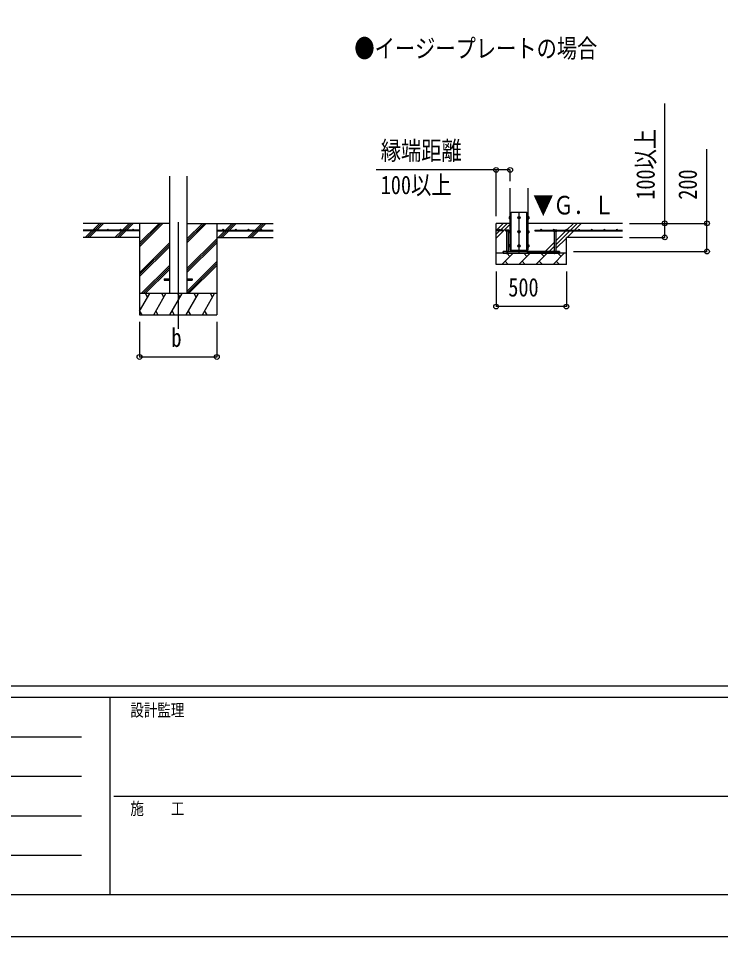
# Model space of a CAD drawing. Units: millimetres, scale not verified. Extents: x -16820 to 16820, y -11880 to 11880.
# Drawn here: x -5870 to -874, y -11880 to -5350 of the extents above; entities that cross this region are included whole.
import ezdxf
from ezdxf.enums import TextEntityAlignment as Align

# ---------------------------------------------------------------- set-up
doc = ezdxf.new("R2010")
doc.units = ezdxf.units.MM
doc.header["$LTSCALE"] = 50
for name, color, linetype in [('0-2_USER1', 3, 'Continuous'), ('0-4_YKK_12', 2, 'Continuous'), ('0-5_YKK_13', 4, 'Continuous'), ('0-6_YKK_A1', 4, 'Continuous'), ('0-7_YKK_D', 6, 'Continuous'), ('0-8_YKK_ZWAK', 7, 'Continuous')]:
    doc.layers.add(name, color=color, linetype=linetype)
doc.styles.add('ＭＳ ゴシック', font='')
doc.styles.get('ＭＳ ゴシック').set_extended_font_data('MS Gothic')

msp = doc.modelspace()

# ---------------------------------------------------------------- linework, layer by layer
at = {"layer": '0-4_YKK_12'}
for p, q in [((-2308.42, -6725.5), (-2308.42, -7025.5)), ((-4732.92, -6798.79), (-4732.92, -7558))]:
    msp.add_line(p, q, dxfattribs=at)
at = {"layer": '0-5_YKK_13'}
for p, q in [((-2379.12, -6761.51), (-2378.54, -6760.51)), ((-2379.12, -6761.51), (-2379.12, -6774.5)), ((-2379.12, -6774.5), (-2378.54, -6775.51)), ((-2373.62, -6760.51), (-2378.54, -6760.51)), ((-2373.62, -6764.25), (-2378.54, -6764.25)), ((-2373.62, -6771.75), (-2378.54, -6771.75)), ((-2373.62, -6775.51), (-2378.54, -6775.51)), ((-2373.62, -6760.51), (-2373.62, -6775.51)), ((-2372.02, -6760.96), (-2373.62, -6760.96)), ((-2373.62, -6767.5), (-2373.62, -6760.96)), ((-2373.62, -6767.5), (-2372.02, -6767.5)), ((-2373.62, -6768.5), (-2372.02, -6768.5)), ((-2373.62, -6775.05), (-2373.62, -6768.5)), ((-2373.62, -6775.05), (-2372.02, -6775.05)), ((-2372.02, -6767.5), (-2372.02, -6760.96)), ((-2372.02, -6775.05), (-2372.02, -6768.5)), ((-2364.42, -6998), (-2364.42, -6728)), ((-2364.42, -6728), (-2252.42, -6728)), ((-2252.42, -6998), (-2252.42, -6728)), ((-2244.82, -6760.95), (-2243.22, -6760.95)), ((-2244.82, -6767.5), (-2244.82, -6760.95)), ((-2243.22, -6767.5), (-2244.82, -6767.5)), ((-2243.22, -6768.5), (-2244.82, -6768.5)), ((-2244.82, -6775.05), (-2244.82, -6768.5)), ((-2243.22, -6775.05), (-2244.82, -6775.05)), ((-2243.22, -6760.49), (-2238.3, -6760.49)), ((-2243.22, -6760.49), (-2243.22, -6775.51)), ((-2243.22, -6767.5), (-2243.22, -6760.95)), ((-2243.22, -6764.25), (-2238.3, -6764.25)), ((-2243.22, -6775.05), (-2243.22, -6768.5)), ((-2243.22, -6771.75), (-2238.3, -6771.75)), ((-2243.22, -6775.51), (-2238.3, -6775.51)), ((-2237.72, -6761.5), (-2238.3, -6760.49)), ((-2237.72, -6774.5), (-2238.3, -6775.51)), ((-2237.72, -6761.5), (-2237.72, -6774.5)), ((-2400.42, -6855.5), (-2401.89, -6856.35)), ((-2400.42, -6855.5), (-2381.42, -6855.5)), ((-2381.42, -6855.5), (-2379.95, -6856.35)), ((-2060.42, -6855.5), (-2061.89, -6856.35)), ((-2041.42, -6855.5), (-2060.42, -6855.5)), ((-2041.42, -6855.5), (-2039.95, -6856.35)), ((-2396.92, -6863.5), (-2396.92, -7008)), ((-2396.41, -6863.5), (-2396.41, -6856.35)), ((-2385.44, -6863.5), (-2385.44, -6856.35)), ((-2384.92, -6863.5), (-2384.92, -7008)), ((-2379.95, -6863.5), (-2379.95, -6856.35)), ((-2379.12, -6861.51), (-2378.54, -6860.51)), ((-2379.12, -6861.51), (-2379.12, -6874.5)), ((-2379.12, -6874.5), (-2378.54, -6875.51)), ((-2373.62, -6860.51), (-2378.54, -6860.51)), ((-2373.62, -6864.25), (-2378.54, -6864.25)), ((-2373.62, -6871.75), (-2378.54, -6871.75)), ((-2373.62, -6875.51), (-2378.54, -6875.51)), ((-2373.62, -6860.51), (-2373.62, -6875.51)), ((-2372.02, -6860.96), (-2373.62, -6860.96)), ((-2373.62, -6867.5), (-2373.62, -6860.96)), ((-2373.62, -6867.5), (-2372.02, -6867.5)), ((-2373.62, -6868.5), (-2372.02, -6868.5)), ((-2373.62, -6875.05), (-2373.62, -6868.5)), ((-2373.62, -6875.05), (-2372.02, -6875.05)), ((-2372.02, -6867.5), (-2372.02, -6860.96)), ((-2372.02, -6875.05), (-2372.02, -6868.5)), ((-2244.82, -6860.95), (-2243.22, -6860.95)), ((-2244.82, -6867.5), (-2244.82, -6860.95)), ((-2243.22, -6867.5), (-2244.82, -6867.5)), ((-2243.22, -6868.5), (-2244.82, -6868.5)), ((-2244.82, -6875.05), (-2244.82, -6868.5)), ((-2243.22, -6875.05), (-2244.82, -6875.05)), ((-2243.22, -6860.49), (-2238.3, -6860.49)), ((-2243.22, -6860.49), (-2243.22, -6875.51)), ((-2243.22, -6867.5), (-2243.22, -6860.95)), ((-2243.22, -6864.25), (-2238.3, -6864.25)), ((-2243.22, -6875.05), (-2243.22, -6868.5)), ((-2243.22, -6871.75), (-2238.3, -6871.75)), ((-2243.22, -6875.51), (-2238.3, -6875.51)), ((-2237.72, -6861.5), (-2238.3, -6860.49)), ((-2237.72, -6874.5), (-2238.3, -6875.51)), ((-2237.72, -6861.5), (-2237.72, -6874.5)), ((-2061.89, -6863.5), (-2061.89, -6856.35)), ((-2056.92, -6863.5), (-2056.92, -7008)), ((-2056.41, -6863.5), (-2056.41, -6856.35)), ((-2045.44, -6863.5), (-2045.44, -6856.35)), ((-2044.92, -6863.5), (-2044.92, -7008)), ((-2379.12, -6961.51), (-2378.54, -6960.51)), ((-2379.12, -6961.51), (-2379.12, -6974.5)), ((-2379.12, -6974.5), (-2378.54, -6975.51)), ((-2373.62, -6960.51), (-2378.54, -6960.51)), ((-2373.62, -6964.25), (-2378.54, -6964.25)), ((-2373.62, -6971.75), (-2378.54, -6971.75)), ((-2373.62, -6975.51), (-2378.54, -6975.51)), ((-2373.62, -6960.51), (-2373.62, -6975.51)), ((-2372.02, -6960.96), (-2373.62, -6960.96)), ((-2373.62, -6967.5), (-2373.62, -6960.96)), ((-2373.62, -6967.5), (-2372.02, -6967.5)), ((-2373.62, -6968.5), (-2372.02, -6968.5)), ((-2373.62, -6975.05), (-2373.62, -6968.5)), ((-2373.62, -6975.05), (-2372.02, -6975.05)), ((-2372.02, -6967.5), (-2372.02, -6960.96)), ((-2372.02, -6975.05), (-2372.02, -6968.5)), ((-2244.82, -6960.95), (-2243.22, -6960.95)), ((-2244.82, -6967.5), (-2244.82, -6960.95)), ((-2243.22, -6967.5), (-2244.82, -6967.5)), ((-2243.22, -6968.5), (-2244.82, -6968.5)), ((-2244.82, -6975.05), (-2244.82, -6968.5)), ((-2243.22, -6975.05), (-2244.82, -6975.05)), ((-2243.22, -6960.49), (-2238.3, -6960.49)), ((-2243.22, -6960.49), (-2243.22, -6975.51)), ((-2243.22, -6967.5), (-2243.22, -6960.95)), ((-2243.22, -6964.25), (-2238.3, -6964.25)), ((-2243.22, -6975.05), (-2243.22, -6968.5)), ((-2243.22, -6971.75), (-2238.3, -6971.75)), ((-2243.22, -6975.51), (-2238.3, -6975.51)), ((-2237.72, -6961.5), (-2238.3, -6960.49)), ((-2237.72, -6974.5), (-2238.3, -6975.51)), ((-2237.72, -6961.5), (-2237.72, -6974.5)), ((-2020.92, -7008), (-2420.92, -7008)), ((-2420.92, -7020), (-2420.92, -7008)), ((-2420.92, -7020), (-2020.92, -7020)), ((-2396.92, -7008), (-2384.92, -7008)), ((-2396.92, -7021.5), (-2384.92, -7021.5)), ((-2364.42, -7008), (-2364.42, -6998)), ((-2252.42, -7008), (-2252.42, -6998)), ((-2044.92, -7008), (-2056.92, -7008)), ((-2044.92, -7021.5), (-2056.92, -7021.5)), ((-2020.92, -7020), (-2020.92, -7008)), ((-4832.92, -7203.5), (-4832.92, -7212.5)), ((-4832.92, -7203.5), (-4795.42, -7203.5)), ((-4832.92, -7212.5), (-4795.42, -7212.5)), ((-4670.42, -7203.5), (-4632.92, -7203.5)), ((-4670.42, -7212.5), (-4632.92, -7212.5)), ((-4632.92, -7203.5), (-4632.92, -7212.5))]:
    msp.add_line(p, q, dxfattribs=at)
for points in [[(-2370.92, -6759.5), (-2372.02, -6759.5), (-2372.02, -6776.5), (-2370.92, -6776.5)], [(-2245.92, -6759.5), (-2244.82, -6759.5), (-2244.82, -6776.5), (-2245.92, -6776.5)], [(-2379.95, -6863.5), (-2401.89, -6863.5), (-2401.89, -6856.35)], [(-2370.92, -6859.5), (-2372.02, -6859.5), (-2372.02, -6876.5), (-2370.92, -6876.5)], [(-2245.92, -6859.5), (-2244.82, -6859.5), (-2244.82, -6876.5), (-2245.92, -6876.5)], [(-2061.89, -6863.5), (-2039.95, -6863.5), (-2039.95, -6856.35)], [(-2370.92, -6959.5), (-2372.02, -6959.5), (-2372.02, -6976.5), (-2370.92, -6976.5)], [(-2245.92, -6959.5), (-2244.82, -6959.5), (-2244.82, -6976.5), (-2245.92, -6976.5)], [(-2396.92, -7020), (-2396.92, -7021.5), (-2394.92, -7023.5), (-2386.92, -7023.5)], [(-2384.92, -7020), (-2384.92, -7021.5), (-2386.92, -7023.5)], [(-2056.92, -7020), (-2056.92, -7021.5), (-2054.92, -7023.5)], [(-2044.92, -7020), (-2044.92, -7021.5), (-2046.92, -7023.5), (-2054.92, -7023.5)]]:
    msp.add_lwpolyline(points, dxfattribs=at)
for points in [[(-2308.42, -6760.49), (-2314.92, -6764.25), (-2314.92, -6771.75), (-2308.42, -6775.51), (-2301.92, -6771.75), (-2301.92, -6764.25)], [(-2308.42, -6860.49), (-2314.92, -6864.25), (-2314.92, -6871.75), (-2308.42, -6875.51), (-2301.92, -6871.75), (-2301.92, -6864.25)], [(-2308.42, -6960.49), (-2314.92, -6964.25), (-2314.92, -6971.75), (-2308.42, -6975.51), (-2301.92, -6971.75), (-2301.92, -6964.25)]]:
    msp.add_lwpolyline(points, close=True, dxfattribs=at)
for centre, radius in [((-2308.42, -6768), 8.5), ((-2308.42, -6768), 6.5), ((-2308.42, -6868), 8.5), ((-2308.42, -6868), 6.5), ((-2308.42, -6968), 8.5), ((-2308.42, -6968), 6.5)]:
    msp.add_circle(centre, radius, dxfattribs=at)
for centre, radius, start, end in [((-2375.82, -6762.38), 3.31, 145.51973, 214.48027), ((-2366.7, -6768), 12.42, 162.41205, 197.58795), ((-2375.8, -6773.63), 3.32, 145.61575, 214.38425), ((-2308.42, -6768), 7.05, 157.21814, 202.78186), ((-2308.42, -6768), 7.05, 97.21814, 142.78186), ((-2308.42, -6768), 7.05, 217.21814, 262.78186), ((-2308.42, -6768), 7.05, 37.21814, 82.78186), ((-2308.42, -6768), 7.05, 277.21814, 322.78186), ((-2308.42, -6768), 7.05, 337.21814, 22.78186), ((-2241.04, -6762.37), 3.32, 325.61575, 34.38425), ((-2250.14, -6768), 12.42, 342.41205, 17.58795), ((-2241.04, -6773.63), 3.32, 325.61575, 34.38425), ((-2399.15, -6860.36), 4.86, 55.61575, 124.38425), ((-2390.92, -6873.65), 18.15, 72.41205, 107.58795), ((-2382.69, -6860.36), 4.86, 55.61575, 124.38425), ((-2059.15, -6860.36), 4.86, 55.61575, 124.38425), ((-2050.92, -6873.65), 18.15, 72.41205, 107.58795), ((-2042.69, -6860.36), 4.86, 55.61575, 124.38425), ((-2375.82, -6862.38), 3.31, 145.51973, 214.48027), ((-2366.7, -6868), 12.42, 162.41205, 197.58795), ((-2375.8, -6873.63), 3.32, 145.61575, 214.38425), ((-2308.42, -6868), 7.05, 157.21814, 202.78186), ((-2308.42, -6868), 7.05, 97.21814, 142.78186), ((-2308.42, -6868), 7.05, 217.21814, 262.78186), ((-2308.42, -6868), 7.05, 37.21814, 82.78186), ((-2308.42, -6868), 7.05, 277.21814, 322.78186), ((-2308.42, -6868), 7.05, 337.21814, 22.78186), ((-2241.04, -6862.37), 3.32, 325.61575, 34.38425), ((-2250.14, -6868), 12.42, 342.41205, 17.58795), ((-2241.04, -6873.63), 3.32, 325.61575, 34.38425), ((-2375.82, -6962.38), 3.31, 145.51973, 214.48027), ((-2366.7, -6968), 12.42, 162.41205, 197.58795), ((-2375.8, -6973.63), 3.32, 145.61575, 214.38425), ((-2308.42, -6968), 7.05, 157.21814, 202.78186), ((-2308.42, -6968), 7.05, 97.21814, 142.78186), ((-2308.42, -6968), 7.05, 217.21814, 262.78186), ((-2308.42, -6968), 7.05, 37.21814, 82.78186), ((-2308.42, -6968), 7.05, 277.21814, 322.78186), ((-2308.42, -6968), 7.05, 337.21814, 22.78186), ((-2241.04, -6962.37), 3.32, 325.61575, 34.38425), ((-2250.14, -6968), 12.42, 342.41205, 17.58795), ((-2241.04, -6973.63), 3.32, 325.61575, 34.38425)]:
    msp.add_arc(centre, radius, start, end, dxfattribs=at)
at = {"layer": '0-6_YKK_A1'}
for p, q in [((-4795.42, -6471.65), (-4795.42, -7308)), ((-4670.42, -6471.65), (-4670.42, -7308)), ((-2370.92, -6998), (-2370.92, -6558)), ((-2245.92, -6558), (-2245.92, -6998)), ((-4795.42, -6808), (-5407.92, -6808)), ((-5007.92, -6855.5), (-5407.92, -6855.5)), ((-5341.09, -6855.5), (-5293.59, -6808)), ((-5326.95, -6855.5), (-5325.28, -6853.83)), ((-5322.09, -6850.64), (-5279.45, -6808)), ((-5312.8, -6855.5), (-5265.3, -6808)), ((-5128.96, -6855.5), (-5081.46, -6808)), ((-5114.81, -6855.5), (-5067.31, -6808)), ((-5100.67, -6855.5), (-5053.17, -6808)), ((-5007.92, -6808), (-5007.92, -7458)), ((-5007.92, -6974.88), (-4841.04, -6808)), ((-5007.92, -6960.74), (-4855.18, -6808)), ((-5007.92, -6946.6), (-4869.32, -6808)), ((-5007.92, -6855.5), (-5007.92, -6860.5)), ((-4670.42, -6945.75), (-4532.67, -6808)), ((-4670.42, -6931.61), (-4546.81, -6808)), ((-4670.42, -6917.46), (-4560.96, -6808)), ((-4670.42, -6808), (-4057.92, -6808)), ((-4457.92, -6808), (-4457.92, -7458)), ((-4457.92, -6855.5), (-4057.92, -6855.5)), ((-4457.92, -6855.5), (-4457.92, -6860.5)), ((-4396.32, -6855.5), (-4348.82, -6808)), ((-4382.18, -6855.5), (-4334.68, -6808)), ((-4368.04, -6855.5), (-4320.54, -6808)), ((-4184.19, -6855.5), (-4136.69, -6808)), ((-4170.05, -6855.5), (-4122.55, -6808)), ((-4155.91, -6855.5), (-4108.41, -6808)), ((-2370.92, -6808), (-2470.92, -6808)), ((-2470.92, -7100), (-2470.92, -6808)), ((-2470.92, -6914), (-2370.92, -6814)), ((-2420.92, -6855.5), (-2470.92, -6855.5)), ((-2468.99, -6855.5), (-2421.49, -6808)), ((-2440.71, -6855.5), (-2393.21, -6808)), ((-2420.92, -6855.5), (-2420.92, -6860.5)), ((-1570.92, -6808), (-2245.92, -6808)), ((-2195.92, -6855.5), (-1570.92, -6855.5)), ((-2195.92, -6855.5), (-2195.92, -6860.5)), ((-1968.99, -6855.5), (-1921.49, -6808)), ((-1940.71, -6855.5), (-1893.21, -6808)), ((-1912.42, -6855.5), (-1864.92, -6808)), ((-5007.92, -6860.5), (-5407.92, -6860.5)), ((-5007.92, -6908), (-5407.92, -6908)), ((-5393.59, -6908), (-5346.09, -6860.5)), ((-5379.45, -6908), (-5331.95, -6860.5)), ((-5365.3, -6908), (-5317.8, -6860.5)), ((-5180.05, -6906.6), (-5133.96, -6860.5)), ((-5167.31, -6908), (-5119.81, -6860.5)), ((-5153.17, -6908), (-5105.67, -6860.5)), ((-4670.42, -7129.59), (-4457.92, -6917.1)), ((-4457.92, -6860.5), (-4057.92, -6860.5)), ((-4457.92, -6908), (-4057.92, -6908)), ((-4448.82, -6908), (-4401.32, -6860.5)), ((-4434.68, -6908), (-4387.18, -6860.5)), ((-4420.54, -6908), (-4373.04, -6860.5)), ((-4236.69, -6908), (-4189.19, -6860.5)), ((-4222.55, -6908), (-4175.05, -6860.5)), ((-4208.41, -6908), (-4160.91, -6860.5)), ((-2470.92, -6885.71), (-2445.71, -6860.5)), ((-2420.92, -6860.5), (-2470.92, -6860.5)), ((-2195.92, -6860.5), (-2061.89, -6860.5)), ((-2044.92, -6959.71), (-1945.71, -6860.5)), ((-2044.92, -6931.43), (-1973.99, -6860.5)), ((-2044.92, -6988), (-1970.92, -6914)), ((-2039.95, -6860.5), (-1570.92, -6860.5)), ((-1970.92, -7100), (-1970.92, -6908)), ((-1570.92, -6908), (-1970.92, -6908)), ((-1964.92, -6908), (-1917.42, -6860.5)), ((-5007.92, -7158.73), (-4795.42, -6946.23)), ((-5007.92, -7172.87), (-4795.42, -6960.37)), ((-5007.92, -7187.01), (-4795.42, -6974.51)), ((-4670.42, -7143.74), (-4457.92, -6931.24)), ((-4670.42, -7157.88), (-4457.92, -6945.38)), ((-2121.49, -7008), (-2056.92, -6943.43)), ((-2093.21, -7008), (-2056.92, -6971.71)), ((-1970.92, -7020), (-2470.92, -7020)), ((-2430.18, -7100), (-2350.18, -7020)), ((-2372.85, -7042.66), (-2392.01, -7023.5)), ((-2370.92, -6998), (-2245.92, -6998)), ((-2308.76, -7100), (-2228.76, -7020)), ((-2251.42, -7042.66), (-2274.09, -7020)), ((-2252.42, -7008), (-2020.92, -7008)), ((-2187.34, -7100), (-2107.34, -7020)), ((-2130, -7042.66), (-2152.66, -7020)), ((-2065.92, -7100), (-1985.92, -7020)), ((-2064.92, -7008), (-2056.92, -7000)), ((-2008.58, -7042.66), (-2031.24, -7020)), ((-2020.92, -7008), (-2020.92, -7020)), ((-4995.06, -7308), (-4795.42, -7108.36)), ((-4670.42, -7291.72), (-4457.92, -7079.23)), ((-4670.42, -7305.87), (-4457.92, -7093.37)), ((-4658.41, -7308), (-4457.92, -7107.51)), ((-1970.92, -7100), (-2470.92, -7100)), ((-2407.52, -7077.34), (-2384.86, -7100)), ((-2286.1, -7077.34), (-2263.44, -7100)), ((-2164.68, -7077.34), (-2142.02, -7100)), ((-2043.26, -7077.34), (-2020.6, -7100)), ((-4980.92, -7308), (-4795.42, -7122.5)), ((-4966.78, -7308), (-4795.42, -7136.64)), ((-4457.92, -7308), (-5007.92, -7308)), ((-5007.92, -7433.45), (-4935.49, -7308)), ((-4950.49, -7333.98), (-4965.49, -7308)), ((-4906.62, -7458), (-4820.02, -7308)), ((-4835.02, -7333.98), (-4850.02, -7308)), ((-4791.15, -7458), (-4704.55, -7308)), ((-4719.55, -7333.98), (-4734.55, -7308)), ((-4675.68, -7458), (-4589.08, -7308)), ((-4604.08, -7333.98), (-4619.08, -7308)), ((-4560.21, -7458), (-4473.61, -7308)), ((-4488.61, -7333.98), (-4503.61, -7308)), ((-5007.1, -7432.02), (-4992.1, -7458)), ((-4891.63, -7432.02), (-4876.63, -7458)), ((-4776.16, -7432.02), (-4761.16, -7458)), ((-4660.68, -7432.02), (-4645.69, -7458)), ((-4545.22, -7432.02), (-4530.22, -7458)), ((-5007.92, -7458), (-4457.92, -7458))]:
    msp.add_line(p, q, dxfattribs=at)
msp.add_lwpolyline([(-2364.42, -7008), (-2420.92, -7008), (-2420.92, -7020)], dxfattribs=at)
for centre in [(-5322.92, -6853), (-5232.92, -6853), (-5142.92, -6853), (-5052.92, -6853), (-4412.92, -6853), (-4322.92, -6853), (-4232.92, -6853), (-4142.92, -6853), (-2445.92, -6853), (-2150.92, -6853), (-2060.92, -6853), (-1970.92, -6853), (-1880.92, -6853), (-1790.92, -6853), (-1700.92, -6853), (-1610.92, -6853)]:
    msp.add_circle(centre, 2.5, dxfattribs=at)
at = {"layer": '0-7_YKK_D'}
for p, q in [((-2470.92, -6758), (-2470.92, -6427.5)), ((-2370.92, -6508), (-2370.92, -6427.5)), ((-1520.92, -6808), (-1270.42, -6808)), ((-1520.92, -6808), (-969.92, -6808)), ((-1520.92, -6908), (-1270.42, -6908)), ((-1920.92, -7008), (-969.92, -7008)), ((-2470.92, -7150), (-2470.92, -7401)), ((-1970.92, -7150), (-1970.92, -7401)), ((-1970.92, -7400), (-2470.92, -7400)), ((-5007.92, -7508), (-5007.92, -7759)), ((-4457.92, -7508), (-4457.92, -7759)), ((-5007.92, -7758), (-4457.92, -7758))]:
    msp.add_line(p, q, dxfattribs=at)
for points in [[(-1270.92, -6908), (-1270.92, -6808), (-1270.92, -5955.2)], [(-970.92, -7008), (-970.92, -6808), (-970.92, -6281.6)], [(-2370.92, -6428), (-2470.92, -6428), (-3323.72, -6428)]]:
    msp.add_lwpolyline(points, dxfattribs=at)
for centre in [(-2470.92, -6428), (-2370.92, -6428), (-1270.92, -6808), (-970.92, -6808), (-1270.92, -6908), (-970.92, -7008), (-2470.92, -7400), (-1970.92, -7400), (-5007.92, -7758), (-4457.92, -7758)]:
    msp.add_circle(centre, 17, dxfattribs=at)
at = {"layer": '0-8_YKK_ZWAK'}
for p, q in [((15580.08, -10100), (-15619.92, -10100)), ((-5219.92, -10180), (-15619.92, -10180)), ((-5219.92, -10180), (-5219.92, -11580)), ((-19.92, -10180), (-5219.92, -10180)), ((-15449.92, -10460), (-5419.92, -10460)), ((-15449.92, -10740), (-5419.92, -10740)), ((-5189.92, -10880), (-19.92, -10880)), ((-15449.92, -11020), (-5419.92, -11020)), ((-15449.92, -11300), (-5419.92, -11300)), ((-15619.92, -11580), (-5219.92, -11580)), ((-5219.92, -11580), (-19.92, -11580))]:
    msp.add_line(p, q, dxfattribs=at)
msp.add_lwpolyline([(-16820, -11880), (16820, -11880), (16820, 11880), (-16820, 11880)], close=True, dxfattribs=at)

# ---------------------------------------------------------------- texts
at = {"layer": '0-2_USER1', "style": 'ＭＳ ゴシック', "width": 0.8}
msp.add_text('●イージープレートの場合', height=132, dxfattribs=at).set_placement((-3479.45, -5669.54), align=Align.BOTTOM_LEFT)
at = {"layer": '0-6_YKK_A1', "style": 'ＭＳ ゴシック', "width": 0.8}
msp.add_text('▼Ｇ．Ｌ', height=132, dxfattribs=at).set_placement((-2207.49, -6784.24), align=Align.BOTTOM_LEFT)
at = {"layer": '0-7_YKK_D', "style": 'ＭＳ ゴシック', "width": 0.8}
for s, p in [('100以上', (-1302.92, -6640)), ('200', (-1002.92, -6640))]:
    msp.add_text(s, height=132, rotation=90, dxfattribs=at).set_placement(p, align=Align.BOTTOM_LEFT)
for s, p in [('縁端距離', (-3291.72, -6396)), ('100以上', (-3291.72, -6640)), ('500', (-2384.12, -7368)), ('b', (-4780.92, -7726))]:
    msp.add_text(s, height=132, dxfattribs=at).set_placement(p, align=Align.BOTTOM_LEFT)
at = {"layer": '0-8_YKK_ZWAK', "style": 'ＭＳ ゴシック', "width": 0.8}
for s, p in [('設計監理', (-5073.25, -10340)), ('施\u3000\u3000工', (-5073.25, -11040))]:
    msp.add_text(s, height=87.98, dxfattribs=at).set_placement(p, align=Align.BOTTOM_LEFT)

doc.saveas('drawing.dxf')
